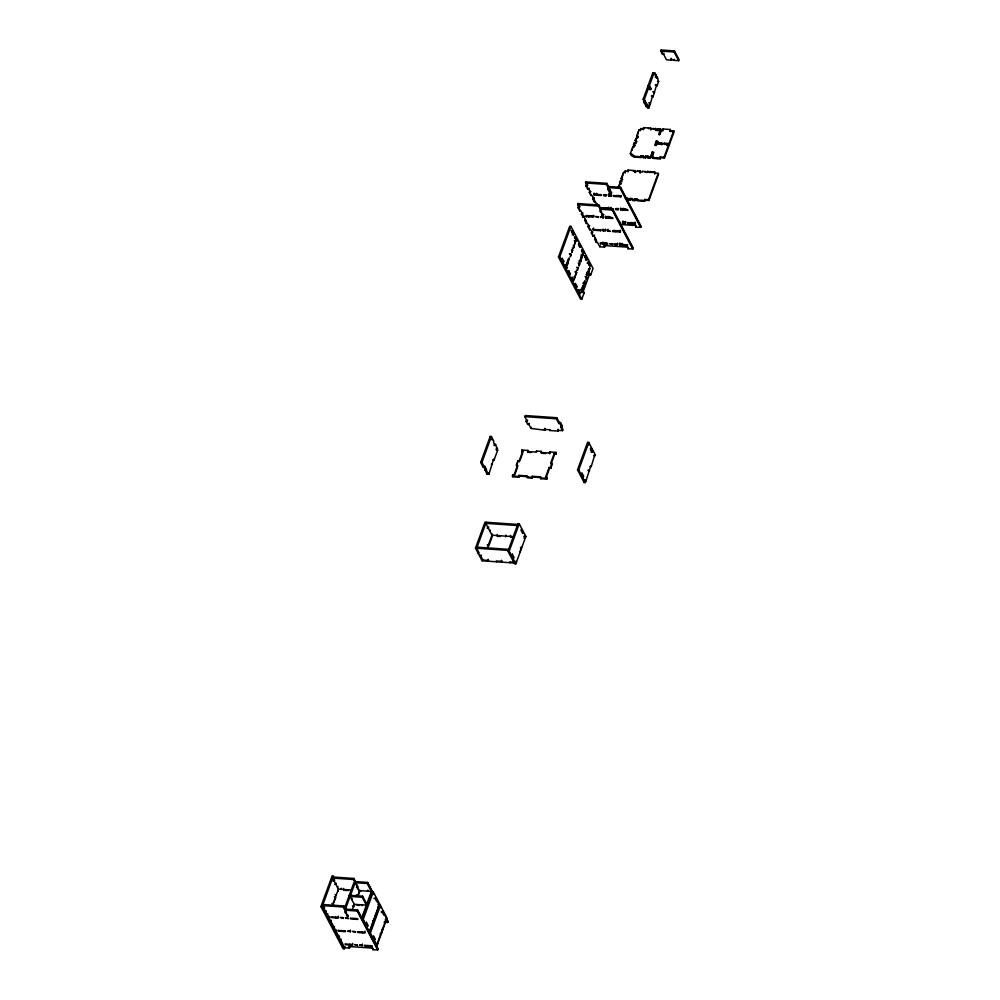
<?xml version="1.0" encoding="UTF-8"?>
<svg xmlns="http://www.w3.org/2000/svg" width="1000" height="1000" viewBox="0 0 1000 1000"><rect width="100%" height="100%" fill="white"/><g stroke="black" fill="none" stroke-linecap="round" stroke-linejoin="round"><path stroke-width="1.5" d="M483.188 467.15L483.575 466.062L486.912 474.25L488.125 474.338L484.8 466.15L484.4 467.238L483.188 467.15L480.7 462.413L490.2 436.438L491.413 436.512L493.9 441.25L493.5 442.337L495.163 445.487L493.95 445.4M484.4 467.238L481.912 462.5L491.413 436.512M320.925 906.587L332.175 875.837L333.387 875.925L322.137 906.675L344.263 948.8L343.05 948.713L320.925 906.587L322.137 906.675M590.675 275L589.837 273.412L583.35 291.175L584.175 292.75L581.8 299.25L580.588 299.163L558.462 257.025L569.712 226.287L570.925 226.363L593.05 268.5L590.675 275L589.462 274.913L588.625 273.337M579.288 207.787L579.688 206.7L578.462 206.625L578.075 207.7L579.288 207.787L577.625 204.625L578.025 203.55L598.9 204.988L600.562 208.15L600.163 209.225L612.3 210.062L632.762 249.05L627.913 248.713L627.475 246.05M587.2 186.137L587.6 185.05L586.388 184.963L585.988 186.05L587.2 186.137L585.55 182.975L585.938 181.9L606.825 183.337L608.475 186.5L608.075 187.575L620.225 188.412L640.688 227.387L635.825 227.062L635.4 224.4M581.8 299.25L559.688 257.113L570.925 226.363M570.975 230.525L572.188 230.6L571.788 231.688L573.45 234.85L572.238 234.762M583 213.012L581.788 212.938L581.388 214.013L582.6 214.1L580.938 210.938L579.725 210.863L580.125 209.775M590.913 191.363L589.7 191.275L589.3 192.362L590.513 192.45L588.862 189.288L587.65 189.213L588.038 188.125M495.163 445.487L495.562 444.4L494.338 444.325M588.862 189.288L589.263 188.212M325.85 911.9L326.25 910.812M336.3 883.312L335.913 884.4L334.7 884.312M563.387 262.337L563.787 261.262L562.125 258.1L561.737 259.188L563.387 262.337L562.175 262.262M573.45 234.85L573.837 233.762L572.188 230.6M486.912 474.25L487.312 473.162L488.938 474.038L487.312 473.162M488.125 474.338L488.525 473.25M492.875 459.888L494.087 459.963L497.65 450.225L495.562 444.4M327.9 913.975L327.512 915.05L326.3 914.975L327.4 917.075M337.562 887.562L337.962 886.475M488.938 474.038L493.675 459.175L494.087 459.963M575.5 236.912L575.1 238L576.763 241.15L575.55 241.075L575.938 239.988L574.288 236.838L575.5 236.912L577.163 240.075L576.763 241.15M589.225 226.725L589.625 225.637L588.413 225.562L588.013 226.637L589.225 226.725L587.575 223.562L586.362 223.487L586.75 222.4L585.1 219.25L584.7 220.325L585.913 220.413L584.263 217.25L583.038 217.175L583.438 216.088L581.788 212.938M593.837 198.762L594.225 197.675L593.013 197.587L592.612 198.675L593.837 198.762L592.175 195.6L590.962 195.525L591.362 194.438M568.325 258.9L566.737 263.238L567.95 263.312M332.375 905.588L338.387 889.137L332.587 878.088L353.475 879.525L359.688 891.363L358.1 895.7L359.275 890.575L371.413 891.413L366.775 904.087M570.712 253.863L570.325 256.825L571.125 254.662L569.487 253.787L571.125 254.662M574.25 240.787L575.462 240.875L573.5 248.162L572.288 248.075M565.487 268.575L565.887 267.488L564.225 264.337M584.263 217.25L584.65 216.175M567.163 265.487L569.125 258.2L567.163 265.487L565.95 265.4M572.7 250.325L571.912 252.488L572.288 249.537L572.7 250.325L571.487 250.238M573.5 248.162L575.462 240.875M567.1 267.575L566.7 268.65L565.05 265.5L565.45 264.413L567.1 267.575L565.887 267.488M593.775 194.188L594.175 193.113L594.188 194.988L601.475 195.487L601.062 194.7L593.775 194.188L594.188 194.988M593.538 215.263L593.55 217.138L586.275 216.637L586.663 215.55L593.95 216.05M340.825 889.3L341.213 888.225M596.2 194.363L596.6 193.275M331.213 920.288L330.825 921.363L329.613 921.287M568.763 270.725L570.413 273.888L570.025 274.962L568.362 271.812L568.763 270.725L567.55 270.637L569.2 273.8L568.8 274.887M588.7 216.8L589.1 215.712M596.613 195.15L597.013 194.062L594.587 193.9M597.15 205.075L597.537 203.988L596.325 203.9L595.938 204.988L597.15 205.075L595.487 201.912L594.275 201.838L594.675 200.75L593.013 197.587M343.25 889.475L343.65 888.388M580.475 246.388L580.075 247.463L578.413 244.312L578.812 243.225L580.475 246.388L579.263 246.3M334.538 926.6L334.137 927.675L332.925 927.6M338.05 917.3L330.763 916.8L331.175 917.588L338.462 918.088L338.438 916.225M592.938 231.95L591.725 231.875L591.325 232.95L592.537 233.038L590.887 229.875L589.675 229.8L590.062 228.713M600.163 209.225L598.5 206.075L598.9 204.988M608.075 187.575L606.425 184.425L606.825 183.337M372.388 947L372.812 949.663L377.675 950L357.212 911.025L345.075 910.188L343.413 907.025L343.812 905.95L322.938 904.5L324.588 907.663L324.2 908.737L322.975 908.662M353.475 879.525L353.862 878.45L332.987 877L334.65 880.163L334.25 881.25L333.038 881.162M580.725 258.038L581.362 254.363M603.9 195.65L603.488 194.862L606.325 195.825L603.9 195.65L604.3 194.575L606.725 194.737M576.25 271.775L574.288 279.05L576.663 272.562L575.037 271.688M579.412 263.113L579.038 266.062L579.825 263.9L578.2 263.025M580.625 261.737L582.587 254.45L580.625 261.737L579.412 261.65L580.2 259.488L581.413 259.562M514.875 563.05L482.1 560.788L475.475 548.162L484.975 522.175L517.75 524.438M335.788 930.837L336.275 929.912M573.337 281.275L573.725 280.2L572.075 277.038L571.675 278.125L573.337 281.275L572.125 281.2M583.787 252.7L583.387 253.775L581.737 250.625L582.125 249.537L583.787 252.7L582.575 252.613L581.462 250.512M577.45 270.387L577.837 267.438L577.45 270.387L576.237 270.312M593.4 230.2L593.375 228.337L593.4 230.2L600.675 230.712L601.075 229.625M608.525 190.65L608.925 189.562L610.138 189.65L609.738 190.738L608.525 190.65L608.088 187.987M486.188 522.263L476.688 548.25L479.175 552.975L477.962 552.9L478.35 551.812M527.7 420.275L526.487 420.188L526.087 421.275L527.312 421.362L524.825 416.625L525.212 415.538L556.775 417.725L559.263 422.45L558.862 423.537L560.075 423.625L561.737 426.775L560.525 426.7L562.587 430.637L557.737 430.3L558.138 429.225L558.15 431.087L549.65 430.5L549.237 429.712L544.388 429.387L544.788 428.3L544.8 430.175L531.038 428.462L528.962 424.513L529.362 423.438M345.075 910.188L350.1 896.438L354.663 905.113M350.5 895.35L355.525 881.6L353.862 878.45M600.612 212.3L599.775 210.725L600.988 210.812L601.825 212.387L600.612 212.3L601 211.213M609.738 190.738L609.3 188.075M585.438 255.85L585.05 256.938L586.7 260.087L585.487 260.012L585.887 258.925L584.225 255.775L585.438 255.85L587.1 259.012L586.7 260.087M355.95 884.262L356.35 883.188M605 246.012L604.6 247.1L599.75 246.762L597.513 242.5L596.3 242.425L596.7 241.337L595.037 238.175L594.637 239.262L595.85 239.35L594.2 236.188L592.987 236.112L593.375 235.025M644.45 103.387L644.85 102.3L646.112 106.55L647.325 106.625L646.062 102.387L645.662 103.475L644.45 103.387L643.188 99.15L647.825 86.487L649.038 86.562L650.688 89.725L651.087 88.637L649.438 85.487L654.062 72.812L652.85 72.737L648.213 85.4L649.875 88.562L649.475 89.637M663.637 54.325L662.425 54.237L660.763 51.087L661.162 50L674.513 50.925L679.075 59.6L678.675 60.688L673.825 60.35L670.975 59.387L671.375 58.312L671.388 60.175L666.538 59.85L663.637 54.325L664.038 53.238M608.75 195.987L608.737 194.112L608.75 195.987L611.188 196.15L611.163 194.288L611.188 196.15M610.188 193.8L609.35 192.225L609.75 191.15L610.188 193.8L611.4 193.888L610.962 191.225M600.837 217.638L601.237 216.562L603.663 216.725L603.263 217.812L600.425 216.85L603.263 217.812M575.438 287.5L574.725 284.325M594.2 236.188L594.6 235.113M645.662 103.475L644.4 99.237L649.038 86.562M351.763 899.587L352.15 898.512M356.788 885.837L357.175 884.762M655.288 73.312L654.887 74.4L653.675 74.312L654.075 73.225L655.288 73.312L656.55 77.55L656.95 76.475L655.725 76.388L655.337 77.463M602.263 215.463L601.438 213.875L602.65 213.962L603.475 215.538L602.263 215.463L602.663 214.375L603.875 214.462M488.675 527L488.275 528.075L487.062 528M339.5 936.062L339.113 937.15L337.887 937.062M577.038 286.512L576.65 287.587L574.987 284.438L575.388 283.35L577.038 286.512L575.825 286.425M358.013 886.338L357.612 887.425L356.4 887.337M662.425 54.237L662.825 53.15M480.012 554.975L479.613 556.05L480.825 556.138L482.9 560.087M528.962 424.513L527.75 424.425L528.15 423.35M480.825 556.138L481.225 555.05M489.938 531.237L490.337 530.15M604.95 208.8L608.6 209.05L608.575 207.188M341.163 939.225L340.763 940.3L339.55 940.225M578.7 289.662L580.363 292.825L579.963 293.9L578.3 290.75L578.7 289.662L577.487 289.575L579.138 292.738L578.75 293.812M588.362 263.25L588.75 262.162L590.413 265.325L590.013 266.4L588.362 263.25L587.15 263.163M605.275 217.188L612.562 217.688L612.975 218.475L605.688 217.975L605.675 216.1M352.15 910.062L354.237 904.325L366.375 905.163L361.75 917.825M646.112 106.55L646.5 105.463L647.712 105.55L648.962 107.912L647.75 107.825L646.5 105.463M605.688 217.975L606.087 216.887L610.938 217.225M549.138 467.45L550.763 468.325L549.138 467.45L545.575 477.188L546.788 477.275L546.8 479.15L540.737 478.725L540.712 476.85L532.212 476.262L532.238 478.137L527.388 477.8L527.362 475.938L518.862 475.35L518.888 477.212L512.812 476.8L512.4 476.012L512.8 474.925L514.425 475.8M517.987 466.062L516.362 465.188L517.95 460.85L519.575 461.725M521.512 451.112L523.138 451.987L521.925 451.9L521.9 450.025L527.975 450.45L527.987 452.312L530.825 452.512M621.95 181.762L620.325 180.9L619.538 183.062L620.75 183.137L617.95 187.387L619.163 187.475M622.75 179.6L621.112 178.725L623.488 172.237L624.7 172.312L625.175 171.012L627.612 171.188L628 170.1L635.288 170.613L635.3 172.475L635.288 170.613M631.938 154.462L630.312 153.588L632.688 147.1L633.9 147.175L634.688 145.013L633.475 144.925L634.263 142.762L635.9 143.637L636.688 141.475L635.062 140.6L635.85 138.438L637.062 138.525L637.863 136.35L636.638 136.275L639.012 129.775L640.65 130.65M647.325 106.625L647.712 105.55M656.95 76.475L658.625 81.5L657.038 85.825L655.413 84.95L657.038 85.825M605.513 229.175L605.538 231.038L603.1 230.875L603.088 229M610.612 208.438L611 207.35L611.025 209.225L613.45 209.387L610.612 208.438L611.025 209.225M482.1 560.788L482.5 559.7M512.812 476.8L512.8 474.925M516.775 465.975L517.95 460.85M521.925 451.9L521.9 450.025M582.05 287.488L580.988 290.375L582.2 290.462M607.7 217.35L608.1 216.275M621.525 179.513L622.587 176.637M634.688 145.013L635.1 145.8L633.888 145.725L634.263 142.762M637.863 136.35L638.275 137.137L637.062 137.062L638.225 131.938M647.75 107.825L648.8 104.938M603.1 230.875L603.5 229.788L605.925 229.963M487.388 547.812L492.4 534.1M514.012 475.012L517.575 465.262L516.362 465.188M519.163 460.938L522.725 451.2M531.038 428.462L531.425 427.375M584.575 283.962L584.963 281.012L584.575 283.962L583.362 283.875L584.163 281.712L585.375 281.8M586.538 276.675L586.163 279.637L586.95 277.462L585.325 276.6L586.95 277.462M587.75 275.3L589.712 268.025L587.75 275.3L586.538 275.225L588.913 268.725L590.125 268.812M621.538 180.975L622.325 178.812L621.112 178.725M633.888 155.925L631.462 155.762L631.525 153.675L630.312 153.588M635.487 142.85L636.275 140.688M640.238 129.863L640.713 128.562L643.55 129.512L640.713 128.562M648.962 107.912L652.588 96.088L651.375 96L653 96.875L656.625 85.037M608.112 218.137L608.513 217.062M616.038 196.488L616.438 195.413M514.938 474.412L517.475 467.45M520.087 460.337L522.625 453.375M583.787 286.125L581.413 292.625L583.375 285.338L583.787 286.125L582.575 286.05M625.125 173.113L625.175 171.012M612.3 210.062L612.7 208.988L600.562 208.15M620.225 188.412L620.612 187.338L608.475 186.5M600.525 243.775L600.1 242.987L607.388 243.487L607.8 244.275L600.525 243.775L600.913 242.688L606.987 243.113M599.75 246.762L600.15 245.688M650.888 157.1L650.462 156.312L650.487 158.188L648.062 158.025L648.037 156.15L645.612 155.975L645.625 157.85L643.2 157.688L643.188 155.812L640.763 155.65L640.775 157.513L633.488 157.012L633.475 155.137L631.05 154.975M643.138 128.725L643.525 127.65L650.812 128.15L650.837 130.025M357.212 911.025L357.6 909.938L344.25 909.013L353.913 882.6L367.262 883.525L371.9 892.362M366.8 905.95L362.238 897.275L362.638 896.188L349.288 895.275M367.262 883.525L367.663 882.438L355.525 881.6M350.025 931.213L347.6 931.038L350.438 932L350.425 930.125M628.025 171.975L628 170.1M344.263 948.8L345.05 946.637M602.537 243.15L602.925 242.075M607.55 230.425L607.938 229.338L607.962 231.213L610.388 231.375L607.55 230.425L607.962 231.213M602.95 243.938L603.35 242.862M615.875 209.562L615.462 208.775L618.3 209.725L615.875 209.562L616.275 208.475L618.7 208.65M488.562 560.125L488.175 561.2L488.15 559.338M497.262 534.438L497.275 536.3L500.112 536.5M518.888 477.212L518.862 475.35M527.987 452.312L527.975 450.45M620.887 196.825L620.475 196.038L613.2 195.538L613.612 196.325L620.887 196.825L621.287 195.738L617.65 195.487M678.675 60.688L674.125 52L674.513 50.925M367.525 891.15L367.925 890.062M673.825 60.35L674.212 59.262M343.413 907.025L322.537 905.588L344.663 947.725L349.513 948.05L349.913 946.975M620.325 209.1L627.6 209.613L628.013 210.4L620.737 209.9L620.712 208.025M612.812 231.55L613.212 230.463L620.5 230.963L620.1 232.05L612.812 231.55L612.4 230.763L619.688 231.262L620.1 232.05M620.737 209.9L621.125 208.812L625.988 209.15M352.3 944.45L345.012 943.938L345.425 944.737L352.713 945.238L352.688 943.363M640.775 157.513L640.763 155.65M650.812 128.15L650.413 129.225L655.662 128.488L655.688 130.35L658.112 130.525L658.1 128.65L660.525 128.812L660.788 130.712L659.2 135.037M362.163 918.625L371.825 892.2M367.463 882.987L372.1 891.825L362.05 919.312L363.263 919.4L369.375 932.35M622.75 209.275L623.138 208.188M363.263 919.4L373.312 891.9L372.1 891.825M615.237 231.713L615.638 230.625M623.162 210.062L623.562 208.975M645.062 200.238L648.95 200.5L648.538 199.713L644.65 199.45L644.675 201.312L637.388 200.812L637.362 198.938L634.938 198.775L634.963 200.65L632.525 200.475L632.513 198.612L630.087 198.438L630.1 200.312L627.675 200.15L627.663 198.275L625.225 198.1M640.138 170.938L640.163 172.812L640.138 170.938L634.888 171.688M643.2 157.688L643.188 155.812M627.675 200.15L627.663 198.275M505.75 535.025L505.775 536.888M545.588 453.537L541.337 453.237L541.325 451.375L536.462 451.037L536.075 452.113L527.575 451.525M612.663 244.613L609.812 243.663L612.663 244.613L613.05 243.538M630.1 200.312L630.087 198.438M645.625 157.85L645.612 155.975M655.688 130.35L655.662 128.488M375.125 898.475L375.525 897.4L377.188 900.55L376.788 901.637L375.125 898.475L373.913 898.4M623 223.125L622.987 221.262L623 223.125L625.425 223.3L625.413 221.425M619.688 231.262L620.075 230.175L620.5 230.963M617.5 243.075L617.513 244.95L615.087 244.788L615.487 243.7L617.913 243.863M648.062 158.025L648.037 156.15M658.112 130.525L658.1 128.65M364.588 932.212L357.312 931.712L357.725 932.5L365.012 933L364.988 931.137M632.525 200.475L632.925 199.4L630.5 199.225M501.912 561.05L501.525 562.125L501.5 560.262M510.213 536.438L510.613 535.363M532.238 478.137L532.212 476.262M541.325 451.375L540.925 452.45L549.425 453.038L549.837 453.825L549.825 451.95L555.887 452.375L555.913 454.25L554.275 453.375L555.913 454.25M549.65 430.5L550.05 429.425M362.013 945.113L359.575 944.95L362.425 945.9L362.4 944.038M634.963 200.65L634.938 198.775M639.75 172.025L642.175 172.188L642.562 171.112L647.025 172.525L647.425 171.45L654.712 171.95L654.725 173.825L654.712 171.95M650.487 158.188L650.462 156.312M660.537 130.688L660.525 128.812M650.713 156.337L652.3 152L653.512 152.088L651.925 156.412L653.312 157.275L652.913 158.35L660.2 158.863L660.175 156.988L664.062 157.25L664.475 158.05L660.588 157.775M656.95 142.662L661.812 143L661.825 144.875L662.225 143.787L657.362 143.463L657.55 141.037L656.338 140.963L654.75 145.287L655.962 145.375M660.125 129.9L658.787 134.25L660 134.338L661.587 130L662.975 130.863L662.95 128.988L670.238 129.488L670.25 131.363L672.837 131.537M651.125 157.125L652.3 152M656.338 140.963L655.95 143.912L655.537 143.125M619.938 245.113L619.925 243.25L619.938 245.113L627.225 245.625L627.625 244.537M655.888 145.588L656.55 143.75L661.413 144.088M378.725 904.45L377.525 901.225M507.975 551.188L518.025 523.688L519.237 523.775L525.862 536.4L515.812 563.888L514.6 563.812L507.975 551.188L509.188 551.263L515.812 563.888M558.862 423.537L556.375 418.8L556.775 417.725M630.288 223.637L630.688 222.55L635.538 222.887L635.138 223.962L627.863 223.463L628.25 222.387M657.362 143.463L657.875 142.05M369.288 932.188L379.25 904.5L381.062 907.975M652.913 158.35L652.9 156.488L651.925 156.412M662.55 130.062L662.95 128.988M369.888 932.025L379.95 904.525L373.312 891.9M509.188 551.263L519.237 523.775M621.95 244.5L622.35 243.412M370.387 932.975L380.438 905.475L379.225 905.387L369.175 932.887L370.387 932.975L377.013 945.6L375.8 945.512L377.287 944.837L377.275 942.962L377.688 943.763L376.475 943.675M560.075 423.625L560.475 422.537L559.263 422.45M549.425 453.038L549.825 451.95M373.15 936.95L373.55 935.863L375.2 939.025L374.8 940.1L373.15 936.95L371.938 936.862L375.662 943.962M384.312 914.125L383.913 915.2L382.25 912.05L382.65 910.962M540.737 478.725L541.125 477.65L532.638 477.062M635.138 223.962L635.125 222.1M664.237 143.175L664.65 143.963L669.5 144.3L669.087 143.5L664.237 143.175L663.838 144.25L668.7 144.588L669.112 145.375L664.475 158.05M644.675 201.312L644.65 199.45M660.2 158.863L660.175 156.988M670.25 131.363L670.238 129.488M561.737 426.775L562.137 425.7L560.475 422.537M627.913 248.713L628.3 247.625M635.825 227.062L636.225 225.975M372.812 949.663L373.212 948.587M554.275 453.375L550.712 463.113L552.35 463.988L550.763 468.325M562.587 430.637L562.987 429.562L561.613 426.925M524.65 536.312L524.375 537.062L525.588 537.15L525.175 536.362L525.188 538.237L523.975 538.15M549.55 468.237L545.988 477.975L547.2 478.062M554.688 454.162L551.125 463.9L552.35 463.988M546.8 479.15L546.788 477.275M550.35 467.537L551.925 463.2M555.487 453.462L555.887 452.375M648.538 199.713L658.2 173.3L654.312 173.025M664.062 157.25L668.7 144.588M669.087 143.5L673.725 130.838L669.837 130.575M376.413 945.763L386.075 919.35M648.95 200.5L658.612 174.088L658.2 173.3M669.5 144.3L674.137 131.625L673.725 130.838M377.013 945.6L387.075 918.1L380.438 905.475M632.762 249.05L633.162 247.963L612.7 208.988M640.688 227.387L641.075 226.312L620.612 187.338M377.675 950L378.075 948.913L376 944.975M387.725 922.5L388.125 921.425L386.375 918.062L385.988 919.15L387.725 922.5L384.087 922.25M589.975 466.587L591.188 466.675L590.775 465.887L586.038 480.75L584.412 479.875L585.625 479.963L585.363 482.587L584.15 482.5L577.525 469.875L587.575 442.375L588.787 442.463L595.425 455.087L593.925 455.763M585.363 482.587L578.737 469.963L588.787 442.463M581.5 473.938L581.9 472.863L583.55 476.012L583.162 477.1L581.237 473.825M581.938 477.013L582.337 475.925L583.55 476.012M592.263 452.2L592.663 451.112L591 447.962L590.6 449.038L592.263 452.2L591.05 452.113M584.15 482.5L584.012 480.95L585.225 481.037M591.188 466.675L594.725 455.062L595.15 455.85M660.763 51.087L674.125 52M654.9 74.812L656.112 74.887M656.562 77.962L657.775 78.05M657.412 81.412L658.625 81.5M648.213 85.4L649.438 85.487M649.875 88.562L651.087 88.637M652.95 91.662L654.163 91.75M653.363 92.45L654.587 92.537M643.188 99.15L644.4 99.237M644.013 100.725L645.238 100.812M643.625 101.812L644.837 101.9M648.913 102.713L650.125 102.788M649.325 103.5L650.55 103.588M645.675 103.888L646.888 103.963M645.275 104.963L646.488 105.05M655.275 129.562L657.7 129.738M656.75 141.75L657.962 141.838M636.688 141.475L635.062 140.6M666.675 145.213L669.112 145.375M652.712 152.787L653.925 152.875M641.175 156.438L643.6 156.6M646.025 156.775L648.45 156.938M633.075 156.225L640.362 156.725M642.788 156.9L645.212 157.062M647.65 157.225L650.075 157.4M652.5 157.562L659.788 158.075M633.275 171.225L635.7 171.4M651.475 172.488L647.837 172.237L647.425 171.45M585.55 182.975L606.425 184.425M607.7 189.075L608.913 189.15M609.35 192.225L610.562 192.312M610.575 192.725L611.788 192.812M609.15 194.9L611.575 195.075M608.337 195.2L610.763 195.362M625.65 198.888L628.075 199.062M635.35 199.562L637.788 199.737M627.263 199.35L629.688 199.525M632.112 199.688L634.55 199.862M636.975 200.025L644.25 200.525M577.625 204.625L598.5 206.075M605.35 207.725L608.987 207.975M608.188 208.263L600.9 207.763L601.312 208.55M593.138 216.35L585.85 215.85L586.275 216.637M623.4 222.05L625.825 222.213M622.587 222.338L625.013 222.512M634.725 223.175L627.45 222.675L627.863 223.463M619.462 224.4L635 225.475M592.975 229.412L600.262 229.913L600.675 230.712M602.688 230.087L605.125 230.25M573.837 233.762L572.625 233.675L571.525 231.575M575.938 239.988L577.163 240.075M620.337 244.037L622.762 244.2M617.1 244.163L614.675 243.988L615.087 244.788M619.525 244.325L626.812 244.825L627.225 245.625M574.663 241.588L575.875 241.663M627.075 247.125L603.775 245.525L604.6 247.1M573.075 245.912L574.288 246M581.788 255.15L583 255.238M558.462 257.025L559.688 257.113M585.887 258.925L587.1 259.012M578.987 260.863L580.212 260.938M563.787 261.262L562.575 261.175L561.475 259.075M578.612 263.812L579.825 263.9M590.413 265.325L589.2 265.238L587.537 262.087M578.25 268.225L576.613 267.35M586.912 272.262L588.125 272.35M567.15 271.725L568.362 271.812M587.325 273.05L588.538 273.137M575.45 272.475L576.663 272.562M586.112 274.425L587.337 274.513M569.2 273.8L570.413 273.888M573.862 276.8L575.075 276.887M573.725 280.2L572.513 280.113L571.413 278.012M582.95 283.087L584.163 283.175M580.575 289.587L581.788 289.675M577.087 290.663L578.3 290.75M582.962 292.663L584.175 292.75M579.138 292.738L580.363 292.825M524.825 416.625L556.375 418.8M560.913 425.613L562.137 425.7M592.663 451.112L591.45 451.025L590.337 448.925M496.413 448.263L497.625 448.35M594.212 455L595.425 455.087M496.012 449.35L497.238 449.438M496.438 450.138L497.65 450.225M480.7 462.413L481.912 462.5M587.975 470.125L589.188 470.213M577.525 469.875L578.737 469.963M491.287 464.212L492.5 464.3M588.387 470.925L589.6 471M485.238 469.225L486.45 469.3M484.837 470.3L486.05 470.387M519.275 476.138L527.775 476.725M512.4 476.012L518.475 476.425M526.962 477.013L531.825 477.35M540.312 477.938L546.388 478.363M584.425 481.75L585.638 481.825M517.35 525.525L485.8 523.35L492.425 535.975L488.862 545.712L487.225 544.837M523.962 536.275L525.862 536.4M492.013 535.188L513.05 536.638M510.625 537.225L513.462 537.425M520.413 547.9L521.625 547.975L521.213 547.188L520.05 552.312M477.088 547.163L508.638 549.338M475.475 548.162L508.25 550.425M515.275 561.962L516.487 562.05L516.075 561.263L516.087 563.138M481.688 560L487.762 560.413M501.112 561.337L496.25 561L496.662 561.788M357.225 888.913L358.438 889M338.387 889.137L350.525 889.975L350.95 890.763M343.663 890.263L347.3 890.512M356.475 894.825L357.688 894.912M335.125 894.675L336.337 894.762M348.888 896.35L362.238 897.275M334.325 896.85L335.962 897.712M378.038 904.412L379.95 904.525M378.062 906.287L379.275 906.375L378.862 905.575M331.95 903.337L333.587 904.212M357.088 905.288L359.513 905.45L359.1 904.663M352.438 905.863L354.062 906.737M381.037 911.963L382.25 912.05M385.188 919.85L386.4 919.938M372.912 920.362L374.125 920.438L373.713 919.65M327.95 918.125L329.162 918.213L329.15 916.338M331.262 924.438L332.475 924.525M369.35 930.1L370.562 930.188L370.15 929.4M368.95 931.188L370.163 931.263L369.75 930.475M380.037 933.925L381.25 934.013L382.425 928.9L382.837 929.688M336.238 933.913L337.45 933.988M341.213 943.375L342.425 943.462M371.987 948.088L348.688 946.475L349.513 948.05M670.975 59.387L671.388 60.175M661.162 50L662.262 52.1M654.062 72.812L654.887 74.4M652.85 72.737L653.675 74.312M652.588 96.088L653 96.875M661.587 130L662 130.787M660.375 129.913L660.788 130.712M661.812 143L662.225 143.787M653.238 128.312L653.65 129.1M648.388 127.975L648.8 128.763M656.55 143.75L656.975 144.537M643.525 127.65L643.95 128.438M657.35 157.9L657.763 158.688M652.712 154.25L653.125 155.037M639.012 129.775L639.438 130.562M652.9 156.488L653.312 157.275M636.638 136.275L637.062 137.062M635.85 138.438L636.263 139.225M652.275 171.775L652.688 172.575M633.475 144.925L633.888 145.725M637.938 156.562L638.35 157.35M632.688 147.1L633.1 147.887M645 171.275L645.413 172.062M631.888 149.262L632.312 150.05M637.712 170.775L638.125 171.562M641.825 200.362L642.237 201.15M622.7 174.4L623.112 175.188M620.325 180.9L620.737 181.688M620.75 183.137L621.163 183.938L619.538 183.062M620.413 187.875L640.875 226.85M618.737 185.225L619.15 186.012M620.163 222.175L620.575 222.963M612.5 209.525L632.962 248.5M585.938 181.9L587.6 185.05M585.988 186.05L587.65 189.213M589.3 192.362L590.962 195.525M592.612 198.675L594.275 201.838M578.025 203.55L579.688 206.7M578.075 207.7L579.725 210.863M581.388 214.013L583.038 217.175M584.7 220.325L586.362 223.487M588.013 226.637L589.675 229.8M591.325 232.95L592.987 236.112M594.637 239.262L596.3 242.425M587.575 442.375L588.9 444.9M585.625 479.963L586.038 480.75M557.737 430.3L558.15 431.087M544.388 429.387L544.8 430.175M526.087 421.275L527.75 424.425M536.462 451.037L536.888 451.825M490.2 436.438L492.062 439.988M508.862 551.613L512.388 558.312M513.075 559.625L514.462 562.263L509.6 561.925L510.025 562.712M367.663 882.438L374 894.513M382.488 910.688L386.05 917.475M386.55 919.325L387.925 921.963M375.3 915.325L375.712 916.112M360.238 890.65L360.65 891.438M362.638 896.188L367.188 904.875M361.525 904.825L361.938 905.612M348.1 889.8L348.512 890.6M362.95 919.75L366.463 926.45M357.6 909.938L362.25 918.775M362.912 920.037L368.212 930.138M370.7 934.875L375.337 943.713M357.413 910.487L377.875 949.463M355.037 918.475L355.45 919.262M362.163 932.05L362.575 932.837M369.288 945.625L369.7 946.413M337.912 890.438L338.338 891.225M343.812 905.95L345.462 909.1M334.75 899.1L335.163 899.887M333.963 901.263L334.375 902.05M335.625 917.138L336.037 917.925M342.75 930.713L343.162 931.5M349.875 944.275L350.288 945.062M366.425 922.3L366.025 923.375L367.675 926.538L368.075 925.45L366.425 922.3M512.337 554.163L511.95 555.25L513.6 558.4L514 557.312L512.337 554.163M521.45 529.263L521.05 530.35L522.712 533.5L523.1 532.413L521.45 529.263M598 216.688L595.562 216.513L598.413 217.475L598 216.688M345.9 911.762L344.688 911.675L345.513 913.263L346.725 913.337L345.9 911.762M347.562 914.912L346.337 914.837L347.175 916.413L348.387 916.5L347.562 914.912M342.9 917.638L340.475 917.475L343.312 918.425L342.9 917.638M347.762 917.975L345.325 917.812L348.175 918.763L347.762 917.975M357.463 918.65L350.188 918.138L350.6 918.925L357.887 919.438L357.463 918.65M345.175 930.875L337.887 930.375L338.3 931.162L345.588 931.663L345.175 930.875M354.888 931.55L352.45 931.375L355.3 932.337L354.888 931.55M357.15 944.775L354.725 944.613L357.562 945.575L357.15 944.775M371.712 945.788L364.438 945.288L364.85 946.075L372.137 946.575L371.712 945.788"/></g></svg>
